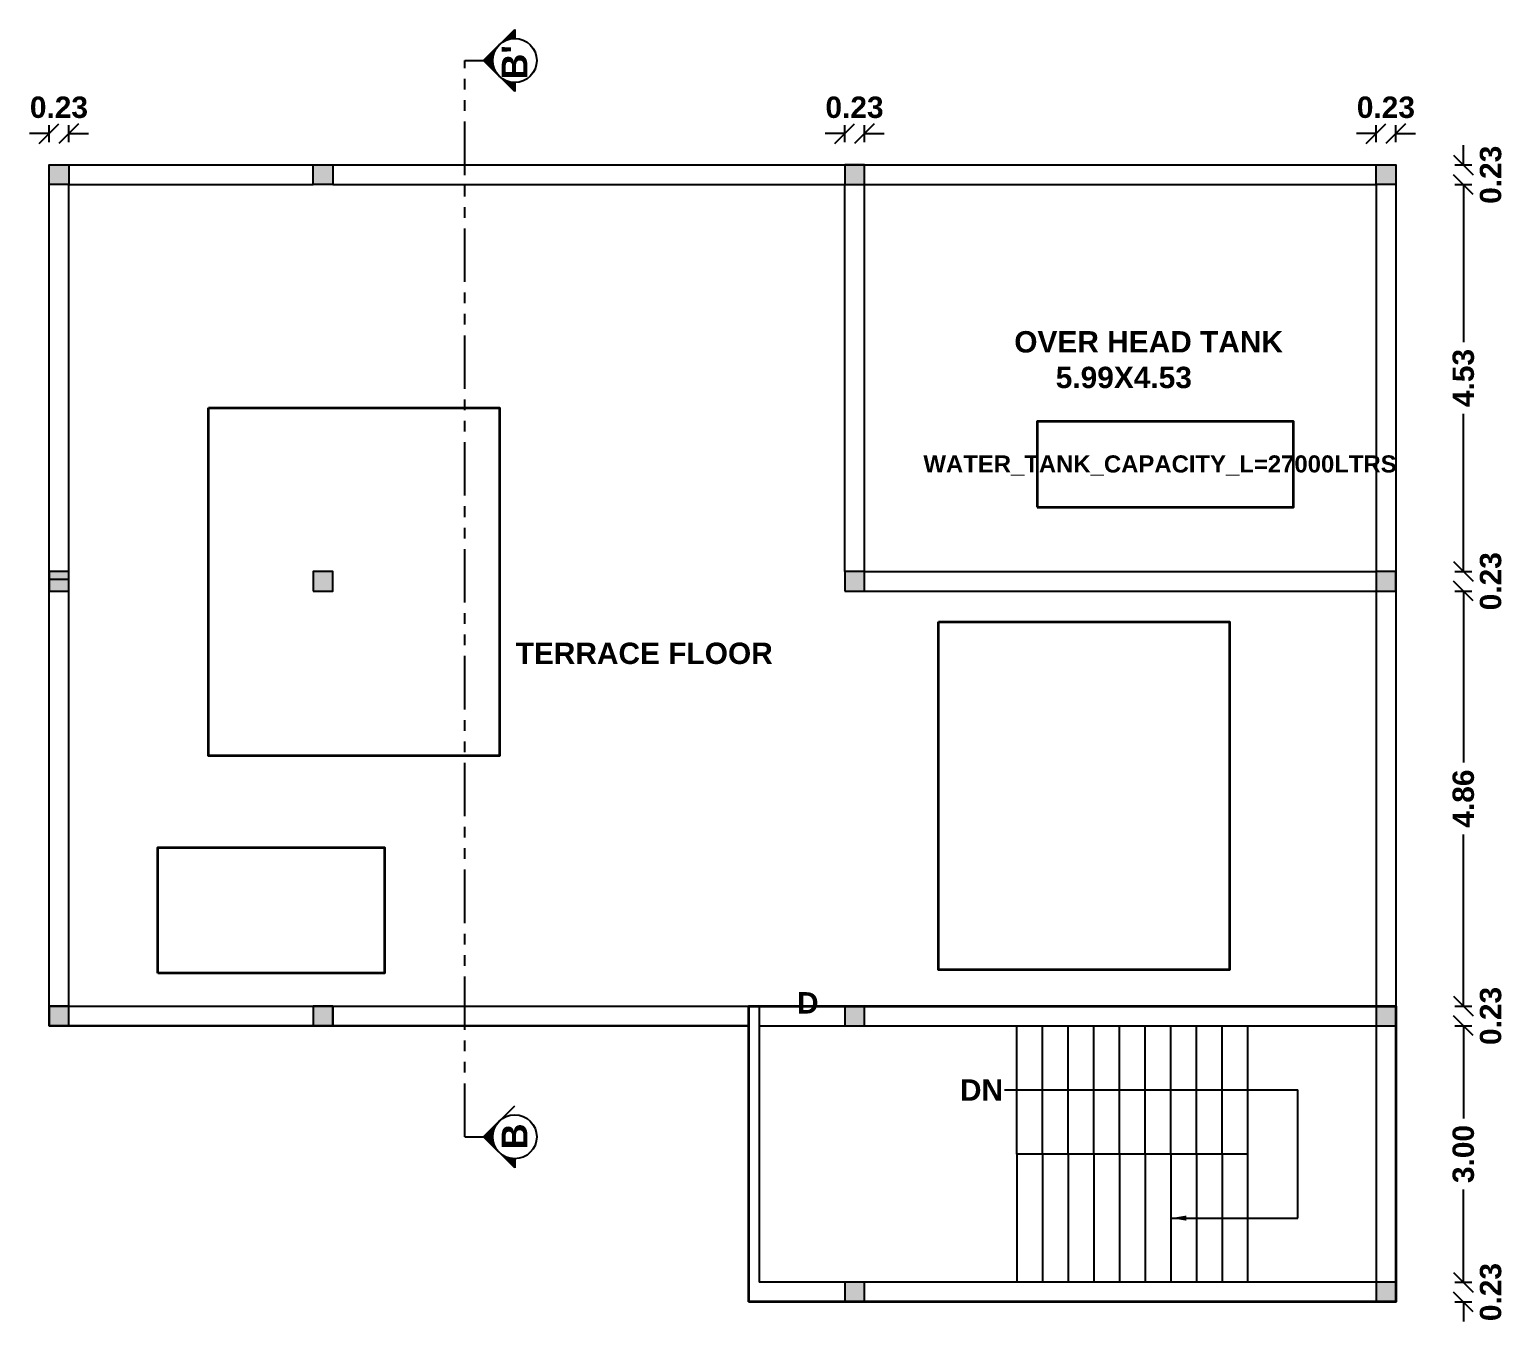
# Model space of a CAD drawing. Header units: metres. Extents: x 5701 to 70840, y 2546 to 3839.
# Drawn here: x 6049.53 to 6066.75, y 2629.46 to 2644.57 of the extents above; entities that cross this region are included whole.
import ezdxf

# ---------------------------------------------------------------- set-up
doc = ezdxf.new("R2010")
doc.units = ezdxf.units.M
doc.linetypes.add('PHANTOM2', pattern=[1.25, 0.625, -0.125, 0.125, -0.125, 0.125, -0.125])
for name, color, linetype in [('BLK_3_FLR_2_ROOF_AREA', 7, 'Continuous'), ('BLK_3_STAIR_HEADROOM', 13, 'Continuous'), ('SOLAR_PANEL', 7, 'Continuous'), ('SOLAR_WATER_HEATER', 1, 'Continuous'), ('WATER_TANK_CALCULATION', 7, 'Continuous')]:
    doc.layers.add(name, color=color, linetype=linetype)
doc.styles.get("Standard").update_dxf_attribs({"font": 'arialbd.ttf'})
doc.dimstyles.get("Standard").update_dxf_attribs({"dimtxt": 0.18, "dimasz": 0.18, "dimexe": 0.18, "dimexo": 0.0625, "dimgap": 0.09, "dimtad": 0, "dimtih": 1, "dimtoh": 1, "dimdec": 4, "dimzin": 0, "dimdsep": 46, "dimtxsty": 'Standard', "dimcen": 0.09, "dimsd1": 1, "dimsd2": 1, "dimadec": 0, "dimazin": 0, "dimtfac": 1, "dimtdec": 4, "dimtofl": 0, "dimtmove": 0, "dimatfit": 3, "dimfxl": 0, "dimtolj": 1, "dimtzin": 0, "dimarcsym": 0})

# ---------------------------------------------------------------- blocks, each defined once
blk = doc.blocks.new('_Oblique')
at = {"color": 0, "linetype": 'ByBlock', "lineweight": -2}
blk.add_line((-0.5, -0.5), (0.5, 0.5), dxfattribs=at)

msp = doc.modelspace()

# ---------------------------------------------------------------- hatches: boundary and pattern name
h = msp.add_hatch(color=3)
h.dxf.hatch_style = 1
h.paths.add_polyline_path([(6049.98899, 2642.98769), (6049.75899, 2642.98769), (6049.75899, 2642.75769), (6049.98899, 2642.75769)])
h = msp.add_hatch(color=3)
h.dxf.hatch_style = 1
h.paths.add_polyline_path([(6053.07899, 2642.98769), (6052.84899, 2642.98769), (6052.84899, 2642.75769), (6053.07899, 2642.75769)])
h = msp.add_hatch(color=3)
h.dxf.hatch_style = 1
h.paths.add_polyline_path([(6059.06399, 2642.75769), (6059.29399, 2642.75769), (6059.29399, 2642.98769), (6059.06399, 2642.98769)])
h = msp.add_hatch(color=3)
h.dxf.hatch_style = 1
h.paths.add_polyline_path([(6065.50899, 2642.98769), (6065.27899, 2642.98769), (6065.27899, 2642.75769), (6065.50899, 2642.75769)])
h = msp.add_hatch(color=3)
h.dxf.hatch_style = 1
h.paths.add_polyline_path([(6049.75899, 2638.00269), (6049.98899, 2638.00269), (6049.98899, 2638.23269), (6049.75899, 2638.23269)])
h = msp.add_hatch(color=3)
h.dxf.hatch_style = 1
h.paths.add_polyline_path([(6052.84899, 2638.00269), (6053.07899, 2638.00269), (6053.07899, 2638.23269), (6052.84899, 2638.23269)])
h = msp.add_hatch(color=3)
h.dxf.hatch_style = 1
h.paths.add_polyline_path([(6059.06399, 2638.00269), (6059.29399, 2638.00269), (6059.29399, 2638.23269), (6059.06399, 2638.23269)])
h = msp.add_hatch(color=3)
h.dxf.hatch_style = 1
h.paths.add_polyline_path([(6065.27899, 2638.00269), (6065.50899, 2638.00269), (6065.50899, 2638.23269), (6065.27899, 2638.23269)])
h = msp.add_hatch(color=3)
h.dxf.hatch_style = 1
h.paths.add_polyline_path([(6049.75899, 2632.91769), (6049.98899, 2632.91769), (6049.98899, 2633.14769), (6049.75899, 2633.14769)])
h = msp.add_hatch(color=3)
h.dxf.hatch_style = 1
h.paths.add_polyline_path([(6053.07899, 2632.91769), (6053.07899, 2633.14769), (6052.84899, 2633.14769), (6052.84899, 2632.91769)])
h = msp.add_hatch(color=3)
h.dxf.hatch_style = 1
h.paths.add_polyline_path([(6059.06399, 2632.91769), (6059.29399, 2632.91769), (6059.29399, 2633.14769), (6059.06399, 2633.14769)])
h = msp.add_hatch(color=3)
h.dxf.hatch_style = 1
h.paths.add_polyline_path([(6065.50899, 2632.91769), (6065.50899, 2633.14769), (6065.27899, 2633.14769), (6065.27899, 2632.91769)])
h = msp.add_hatch(color=3)
h.dxf.hatch_style = 1
h.paths.add_polyline_path([(6059.06399, 2629.68769), (6059.29399, 2629.68769), (6059.29399, 2629.91769), (6059.06399, 2629.91769)])
h = msp.add_hatch(color=3)
h.dxf.hatch_style = 1
h.paths.add_polyline_path([(6065.27899, 2629.68769), (6065.50899, 2629.68769), (6065.50899, 2629.91769), (6065.27899, 2629.91769)])

# ---------------------------------------------------------------- linework, layer by layer
for p, q in [((6054.84128, 2644.20902), (6055.20498, 2644.57272)), ((6055.20498, 2644.55967), (6055.07794, 2644.43263)), ((6055.20498, 2644.53904), (6055.1164, 2644.45046)), ((6055.20498, 2644.51841), (6055.14588, 2644.45932)), ((6055.20498, 2644.49779), (6055.17115, 2644.46396)), ((6055.20498, 2644.47716), (6055.19377, 2644.46595)), ((6055.20498, 2644.57272), (6055.20498, 2644.4662)), ((6054.98137, 2644.33606), (6054.8478, 2644.20249)), ((6054.96354, 2644.2976), (6054.85812, 2644.19218)), ((6055.20498, 2643.84532), (6054.84128, 2644.20902)), ((6054.95468, 2644.26812), (6054.86843, 2644.18187)), ((6054.95004, 2644.24285), (6054.87874, 2644.17156)), ((6054.94805, 2644.22023), (6054.88906, 2644.16124)), ((6054.94798, 2644.19954), (6054.89937, 2644.15093)), ((6054.94941, 2644.18034), (6054.90968, 2644.14062)), ((6054.95207, 2644.16238), (6054.92, 2644.1303)), ((6054.95578, 2644.14546), (6054.93031, 2644.11999)), ((6054.96041, 2644.12947), (6054.94062, 2644.10968)), ((6054.96588, 2644.11431), (6054.95094, 2644.09936)), ((6054.9721, 2644.0999), (6054.96125, 2644.08905)), ((6054.97903, 2644.0862), (6054.97156, 2644.07874)), ((6054.98661, 2644.07317), (6054.98187, 2644.06843)), ((6054.99484, 2644.06076), (6054.99219, 2644.05811)), ((6055.00367, 2644.04897), (6055.0025, 2644.0478)), ((6055.01311, 2644.03778), (6055.01281, 2644.03749)), ((6055.03373, 2644.01715), (6055.03344, 2644.01686)), ((6055.04493, 2644.00772), (6055.04375, 2644.00655)), ((6055.05672, 2643.99889), (6055.05407, 2643.99623)), ((6055.06912, 2643.99066), (6055.06438, 2643.98592)), ((6055.08216, 2643.98307), (6055.07469, 2643.97561)), ((6055.09586, 2643.97615), (6055.085, 2643.9653)), ((6055.11026, 2643.96993), (6055.09532, 2643.95498)), ((6055.12542, 2643.96446), (6055.10563, 2643.94467)), ((6055.14141, 2643.95983), (6055.11594, 2643.93436)), ((6055.15833, 2643.95611), (6055.12626, 2643.92404)), ((6055.17629, 2643.95345), (6055.13657, 2643.91373)), ((6055.19549, 2643.95202), (6055.14688, 2643.90342)), ((6055.20498, 2643.95185), (6055.20498, 2643.84532)), ((6055.20498, 2643.95185), (6055.20498, 2643.84668)), ((6055.20498, 2643.94088), (6055.1572, 2643.8931)), ((6055.20498, 2643.92026), (6055.16751, 2643.88279)), ((6055.20498, 2643.89963), (6055.17782, 2643.87248)), ((6055.20498, 2643.87901), (6055.18813, 2643.86216)), ((6049.75899, 2643.25348), (6049.75899, 2643.45348)), ((6049.98899, 2643.25348), (6049.98899, 2643.45348)), ((6059.06399, 2643.25348), (6059.06399, 2643.45348)), ((6059.29399, 2643.25348), (6059.29399, 2643.45348)), ((6065.27899, 2643.25348), (6065.27899, 2643.45348)), ((6065.50899, 2643.25348), (6065.50899, 2643.45348)), ((6049.75899, 2632.91769), (6049.75899, 2642.98769)), ((6049.75899, 2642.98769), (6065.50899, 2642.98769)), ((6065.50899, 2642.98769), (6065.50899, 2629.68769)), ((6066.20043, 2642.98769), (6066.40043, 2642.98769)), ((6049.98899, 2632.91769), (6049.98899, 2642.75769)), ((6049.98899, 2642.75769), (6052.84899, 2642.75769)), ((6053.07899, 2642.75769), (6065.27899, 2642.75769)), ((6059.06399, 2638.23269), (6059.06399, 2642.75769)), ((6059.29399, 2638.23269), (6059.29399, 2642.75769)), ((6065.27899, 2642.75769), (6065.27899, 2629.91769)), ((6066.20043, 2642.75769), (6066.40043, 2642.75769)), ((6066.20043, 2642.75769), (6066.40043, 2642.75769)), ((6049.75899, 2638.14404), (6049.98899, 2638.14404)), ((6049.75899, 2638.14404), (6049.98899, 2638.14404)), ((6049.75899, 2638.14404), (6049.98899, 2638.14404)), ((6059.29399, 2638.23269), (6065.27899, 2638.23269)), ((6066.20043, 2638.23269), (6066.40043, 2638.23269)), ((6066.20043, 2638.23269), (6066.40043, 2638.23269)), ((6059.29399, 2638.00269), (6065.27899, 2638.00269)), ((6066.20043, 2638.00269), (6066.40043, 2638.00269)), ((6066.20043, 2638.00269), (6066.40043, 2638.00269)), ((6049.75899, 2633.14769), (6051.32899, 2633.14769)), ((6051.32899, 2633.14769), (6058.06399, 2633.14769)), ((6053.07899, 2633.14769), (6053.07899, 2632.91769)), ((6058.06399, 2633.14769), (6058.06399, 2629.91769)), ((6059.06399, 2633.14769), (6065.27899, 2633.14769)), ((6066.20043, 2633.14769), (6066.40043, 2633.14769)), ((6066.20043, 2633.14769), (6066.40043, 2633.14769)), ((6049.75899, 2632.91769), (6057.94399, 2632.91769)), ((6057.94399, 2632.91769), (6057.94399, 2629.68769)), ((6058.06399, 2632.91769), (6065.27899, 2632.91769)), ((6061.07899, 2631.41769), (6061.07899, 2632.91769)), ((6063.77899, 2629.91769), (6063.77899, 2632.91769)), ((6066.20043, 2632.91769), (6066.40043, 2632.91769)), ((6066.20043, 2632.91769), (6066.40043, 2632.91769)), ((6060.93412, 2632.16769), (6064.36428, 2632.16769)), ((6064.36428, 2630.66769), (6064.36428, 2632.16769)), ((6054.84128, 2631.61927), (6055.20498, 2631.98297)), ((6054.98137, 2631.7463), (6054.8478, 2631.61274)), ((6055.20498, 2631.25557), (6054.84128, 2631.61927)), ((6054.96354, 2631.70785), (6054.85812, 2631.60243)), ((6054.95468, 2631.67837), (6054.86843, 2631.59212)), ((6054.95004, 2631.65309), (6054.87874, 2631.5818)), ((6054.94805, 2631.63048), (6054.88906, 2631.57149)), ((6054.94798, 2631.60978), (6054.89937, 2631.56118)), ((6054.94941, 2631.59059), (6054.90968, 2631.55086)), ((6054.95207, 2631.57262), (6054.92, 2631.54055)), ((6054.95578, 2631.55571), (6054.93031, 2631.53024)), ((6054.96041, 2631.53972), (6054.94062, 2631.51992)), ((6054.96588, 2631.52455), (6054.95094, 2631.50961)), ((6054.9721, 2631.51015), (6054.96125, 2631.4993)), ((6054.97903, 2631.49645), (6054.97156, 2631.48899)), ((6054.98661, 2631.48341), (6054.98187, 2631.47867)), ((6054.99484, 2631.47101), (6054.99219, 2631.46836)), ((6055.00367, 2631.45922), (6055.0025, 2631.45805)), ((6055.01311, 2631.44803), (6055.01281, 2631.44773)), ((6055.03373, 2631.4274), (6055.03344, 2631.42711)), ((6055.04493, 2631.41797), (6055.04375, 2631.41679)), ((6055.05672, 2631.40913), (6055.05407, 2631.40648)), ((6055.06912, 2631.40091), (6055.06438, 2631.39617)), ((6055.08216, 2631.39332), (6055.07469, 2631.38586)), ((6055.09586, 2631.38639), (6055.085, 2631.37554)), ((6055.11026, 2631.38017), (6055.09532, 2631.36523)), ((6063.77899, 2631.41769), (6061.07899, 2631.41769)), ((6061.07899, 2631.41769), (6061.07899, 2629.91769)), ((6055.12542, 2631.37471), (6055.10563, 2631.35492)), ((6055.14141, 2631.37007), (6055.11594, 2631.3446)), ((6055.15833, 2631.36636), (6055.12626, 2631.33429)), ((6055.17629, 2631.3637), (6055.13657, 2631.32398)), ((6055.19549, 2631.36227), (6055.14688, 2631.31366)), ((6055.20498, 2631.35113), (6055.1572, 2631.30335)), ((6055.20498, 2631.33051), (6055.16751, 2631.29304)), ((6055.20498, 2631.30988), (6055.17782, 2631.28272)), ((6055.20498, 2631.28925), (6055.18813, 2631.27241)), ((6055.20498, 2631.3621), (6055.20498, 2631.25557)), ((6055.20498, 2631.3621), (6055.20498, 2631.25693)), ((6065.27899, 2629.91769), (6058.06399, 2629.91769)), ((6066.20043, 2629.91769), (6066.40043, 2629.91769)), ((6066.20043, 2629.91769), (6066.40043, 2629.91769)), ((6065.50899, 2629.68769), (6057.94399, 2629.68769)), ((6066.20043, 2629.68769), (6066.40043, 2629.68769))]:
    msp.add_line(p, q)
at = {"color": 5, "linetype": 'PHANTOM2'}
for p, q in [((6054.6218, 2631.61927), (6054.6218, 2644.20902)), ((6054.6218, 2644.20902), (6054.84128, 2644.20902)), ((6054.6218, 2631.61927), (6054.84128, 2631.61927))]:
    msp.add_line(p, q, dxfattribs=at)
at = {"color": 3}
for p, q in [((6049.75899, 2643.35348), (6049.52899, 2643.35348)), ((6049.98899, 2643.35348), (6050.21899, 2643.35348)), ((6059.06399, 2643.35348), (6058.83399, 2643.35348)), ((6059.29399, 2643.35348), (6059.52399, 2643.35348)), ((6065.27899, 2643.35348), (6065.04899, 2643.35348)), ((6065.50899, 2643.35348), (6065.73899, 2643.35348)), ((6066.30043, 2642.98769), (6066.30043, 2643.21769)), ((6066.30043, 2642.75769), (6066.30043, 2642.52769)), ((6066.30043, 2642.75769), (6066.30043, 2640.91432)), ((6066.30043, 2638.23269), (6066.30043, 2640.07607)), ((6066.30043, 2638.23269), (6066.30043, 2638.46269)), ((6066.30043, 2638.00269), (6066.30043, 2637.77269)), ((6066.30043, 2638.00269), (6066.30043, 2635.9956)), ((6066.30043, 2633.14769), (6066.30043, 2635.15479)), ((6066.30043, 2633.14769), (6066.30043, 2633.37769)), ((6066.30043, 2632.91769), (6066.30043, 2632.68769)), ((6066.30043, 2632.91769), (6066.30043, 2631.83239)), ((6066.30043, 2629.91769), (6066.30043, 2631.003)), ((6066.30043, 2629.91769), (6066.30043, 2630.14769)), ((6066.30043, 2629.68769), (6066.30043, 2629.45769))]:
    msp.add_line(p, q, dxfattribs=at)
for points in [[(6049.98899, 2642.75769), (6049.75899, 2642.75769), (6049.75899, 2642.98769), (6049.98899, 2642.98769)], [(6053.07899, 2642.75769), (6052.84899, 2642.75769), (6052.84899, 2642.98769), (6053.07899, 2642.98769)], [(6059.06399, 2642.75769), (6059.29399, 2642.75769), (6059.29399, 2642.98769), (6059.06399, 2642.98769)], [(6065.50899, 2642.75769), (6065.27899, 2642.75769), (6065.27899, 2642.98769), (6065.50899, 2642.98769)], [(6049.75899, 2638.00269), (6049.98899, 2638.00269), (6049.98899, 2638.23269), (6049.75899, 2638.23269)], [(6052.84899, 2638.00269), (6053.07899, 2638.00269), (6053.07899, 2638.23269), (6052.84899, 2638.23269)], [(6059.06399, 2638.00269), (6059.29399, 2638.00269), (6059.29399, 2638.23269), (6059.06399, 2638.23269)], [(6065.27899, 2638.00269), (6065.50899, 2638.00269), (6065.50899, 2638.23269), (6065.27899, 2638.23269)], [(6049.75899, 2632.91769), (6049.98899, 2632.91769), (6049.98899, 2633.14769), (6049.75899, 2633.14769)], [(6052.84899, 2632.91769), (6053.07899, 2632.91769), (6053.07899, 2633.14769), (6052.84899, 2633.14769)], [(6059.06399, 2632.91769), (6059.29399, 2632.91769), (6059.29399, 2633.14769), (6059.06399, 2633.14769)], [(6065.27899, 2632.91769), (6065.50899, 2632.91769), (6065.50899, 2633.14769), (6065.27899, 2633.14769)], [(6059.06399, 2629.68769), (6059.29399, 2629.68769), (6059.29399, 2629.91769), (6059.06399, 2629.91769)], [(6065.27899, 2629.68769), (6065.50899, 2629.68769), (6065.50899, 2629.91769), (6065.27899, 2629.91769)]]:
    msp.add_lwpolyline(points, close=True)
for points in [[(6061.37899, 2631.41769), (6061.37899, 2632.91769)], [(6061.67899, 2631.41769), (6061.67899, 2632.91769)], [(6061.97899, 2631.41769), (6061.97899, 2632.91769)], [(6062.27899, 2631.41769), (6062.27899, 2632.91769)], [(6062.57899, 2631.41769), (6062.57899, 2632.91769)], [(6062.87899, 2631.41769), (6062.87899, 2632.91769)], [(6063.17899, 2631.41769), (6063.17899, 2632.91769)], [(6063.47899, 2631.41769), (6063.47899, 2632.91769)], [(6061.37899, 2631.41769), (6061.37899, 2629.91769)], [(6061.67899, 2631.41769), (6061.67899, 2629.91769)], [(6061.97899, 2631.41769), (6061.97899, 2629.91769)], [(6062.27899, 2631.41769), (6062.27899, 2629.91769)], [(6062.57899, 2631.41769), (6062.57899, 2629.91769)], [(6062.87899, 2631.41769), (6062.87899, 2629.91769)], [(6063.17899, 2631.41769), (6063.17899, 2629.91769)], [(6063.47899, 2631.41769), (6063.47899, 2629.91769)]]:
    msp.add_lwpolyline(points)
for centre in [(6055.20498, 2644.20902), (6055.20498, 2631.61927)]:
    msp.add_circle(centre, 0.25718)
at = {"layer": 'BLK_3_FLR_2_ROOF_AREA', "color": 54}
msp.add_lwpolyline([(6049.75899, 2642.98769), (6065.50899, 2642.98769), (6065.50899, 2629.68769), (6057.94399, 2629.68769), (6057.94399, 2632.91769), (6049.75899, 2632.91769)], close=True, dxfattribs=at)
at = {"layer": 'BLK_3_STAIR_HEADROOM', "color": 1, "lineweight": 35}
msp.add_lwpolyline([(6057.94399, 2629.68769), (6057.94399, 2633.14769), (6065.50899, 2633.14769), (6065.50899, 2629.68769)], close=True, dxfattribs=at)
at = {"layer": 'SOLAR_PANEL', "color": 3, "linetype": 'ByBlock', "lineweight": 35}
for points in [[(6051.62277, 2640.14824), (6055.02501, 2640.14824), (6055.02501, 2636.07603), (6051.62277, 2636.07603)], [(6060.16131, 2637.64292), (6063.56355, 2637.64292), (6063.56355, 2633.57071), (6060.16131, 2633.57071)]]:
    msp.add_lwpolyline(points, close=True, dxfattribs=at)
at = {"layer": 'SOLAR_WATER_HEATER', "color": 1, "linetype": 'ByBlock', "lineweight": 35}
msp.add_lwpolyline([(6051.03103, 2633.53226), (6051.03103, 2635.00148), (6053.67991, 2635.00148), (6053.67991, 2633.53226)], close=True, dxfattribs=at)
at = {"layer": 'WATER_TANK_CALCULATION', "color": 150, "linetype": 'ByBlock', "lineweight": 35}
msp.add_lwpolyline([(6061.31493, 2638.98511), (6064.31493, 2638.98511), (6064.31493, 2639.98511), (6061.31493, 2639.98511)], close=True, dxfattribs=at)

# ---------------------------------------------------------------- block references
at = {"color": 3, "xscale": 0.23, "yscale": 0.23, "zscale": 0.23}
for p in [(6049.75899, 2643.35348), (6059.06399, 2643.35348), (6065.27899, 2643.35348)]:
    msp.add_blockref('_Oblique', p, dxfattribs=at)
for p, rotation in [((6049.98899, 2643.35348), 180), ((6059.29399, 2643.35348), 180), ((6065.50899, 2643.35348), 180), ((6066.30043, 2642.98769), 270), ((6066.30043, 2642.75769), 90), ((6066.30043, 2642.75769), 90), ((6066.30043, 2638.23269), 270), ((6066.30043, 2638.23269), 270), ((6066.30043, 2638.00269), 90), ((6066.30043, 2638.00269), 90), ((6066.30043, 2633.14769), 270), ((6066.30043, 2633.14769), 270), ((6066.30043, 2632.91769), 90), ((6066.30043, 2632.91769), 90), ((6066.30043, 2629.91769), 270), ((6066.30043, 2629.91769), 270), ((6066.30043, 2629.68769), 90)]:
    msp.add_blockref('_Oblique', p, dxfattribs=dict(at, rotation=rotation))

# ---------------------------------------------------------------- texts
at = {"char_height": 0.3, "attachment_point": 1, "rotation": 90}
for s, width, insert in [(" B'", 5.2419566, (6055.0525, 2643.8701)), (' B', 0.4660706, (6055.0525, 2631.35608))]:
    msp.add_mtext_dynamic_manual_height_columns(s, width=width, gutter_width=1, heights=[0], dxfattribs=dict(at, insert=insert))
at = {"color": 1, "char_height": 0.25, "attachment_point": 5}
for insert in [(6049.87399, 2643.66059), (6059.17899, 2643.66059), (6065.39399, 2643.66059)]:
    msp.add_mtext('\\A1;0.23', dxfattribs=dict(at, insert=insert))
at = {"color": 1, "char_height": 0.25, "attachment_point": 5, "rotation": 90}
for s, insert in [('\\A1;0.23', (6066.61963, 2642.87269)), ('\\A1;4.53', (6066.30043, 2640.49519)), ('\\A1;0.23', (6066.61963, 2638.11769)), ('\\A1;4.86', (6066.30043, 2635.57519)), ('\\A1;0.23', (6066.61963, 2633.03269)), ('\\A1;3.00', (6066.30043, 2631.41769)), ('\\A1;0.23', (6066.61963, 2629.80269))]:
    msp.add_mtext(s, dxfattribs=dict(at, insert=insert))
at = {"char_height": 0.25, "attachment_point": 1}
for s, width, insert in [('OVER HEAD TANK\\P     5.99X4.53', 7.4299117, (6061.04735, 2641.04368)), ('TERRACE FLOOR', 10.6927636, (6055.21559, 2637.39965)), ('D', 1.7393123, (6058.50646, 2633.31109)), ('DN', 1.7393123, (6060.41192, 2632.29116))]:
    msp.add_mtext_dynamic_manual_height_columns(s, width=width, gutter_width=1, heights=[0], dxfattribs=dict(at, insert=insert))
at = {"layer": 'WATER_TANK_CALCULATION', "color": 150, "lineweight": 35, "insert": (6059.98514, 2639.59016), "char_height": 0.2, "attachment_point": 1}
msp.add_mtext_dynamic_manual_height_columns('WATER_TANK_CAPACITY_L=27000LTRS', width=0.5053362, gutter_width=4.06129, heights=[0], dxfattribs=at)

# ---------------------------------------------------------------- leaders
msp.add_leader([(6062.87899, 2630.66769), (6064.36428, 2630.66769)], dimstyle='Standard', override={"dimgap": 0.09, "dimtad": 0})

doc.saveas('drawing.dxf')
